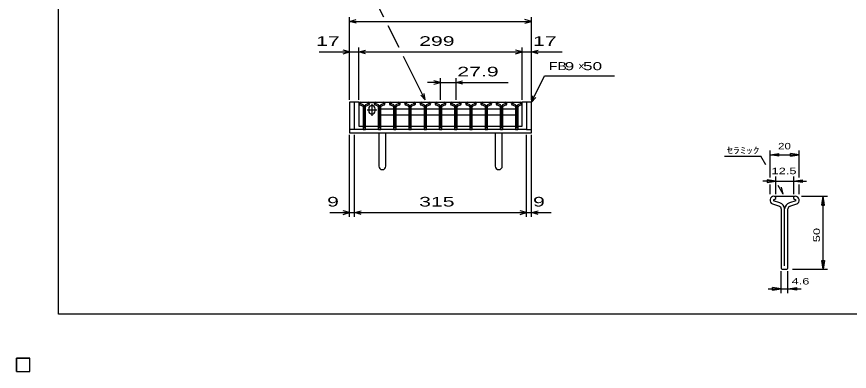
# Model space of a CAD drawing. Units: millimetres, scale not verified. Extents: x -1456 to 1389, y -1026 to 839.
# Drawn here: x -1456 to 68, y -1026 to -376 of the extents above; entities that cross this region are included whole.
import ezdxf
from ezdxf.enums import TextEntityAlignment as Align

# ---------------------------------------------------------------- set-up
doc = ezdxf.new("R2010")
doc.units = ezdxf.units.MM
doc.header["$LTSCALE"] = 8
for name, color, linetype, lineweight in [('0_2', 150, 'Continuous', 25), ('16', 3, 'Continuous', 25), ('19', 6, 'Continuous', 25), ('22', 2, 'Continuous', 25), ('32', 4, 'Continuous', 25)]:
    doc.layers.add(name, color=color, linetype=linetype, lineweight=lineweight)
doc.styles.add('ベクトル', font='')
doc.styles.get('ベクトル').set_extended_font_data('ベクトル')

msp = doc.modelspace()

# ---------------------------------------------------------------- linework, layer by layer
at = {"layer": '0_2'}
for p, q in [((-1379.2, -921.2), (-1379.2, 838.8)), ((1388.8, -921.2), (-1379.2, -921.2))]:
    msp.add_line(p, q, dxfattribs=at)
at = {"layer": '16'}
for p, q in [((-829.5, -532.7), (-530.5, -532.7)), ((-829.5, -532.7), (-829.5, -576.7)), ((-530.5, -576.7), (-530.5, -532.7)), ((-827.879, -537.879), (-823.009, -539.589)), ((-822.799, -537.228), (-827.119, -535.708)), ((-826.96, -535.013), (-825.52, -534.313)), ((-825.52, -534.313), (-825.52, -534.083)), ((-821.81, -541.292), (-821.81, -582.012)), ((-819.5, -580.41), (-819.5, -541.34)), ((-817.21, -582.012), (-817.21, -541.292)), ((-811.902, -535.708), (-816.222, -537.228)), ((-816.012, -539.589), (-811.142, -537.879)), ((-814.55, -546.7), (-796.55, -546.7)), ((-813.501, -534.083), (-813.501, -534.313)), ((-813.501, -534.313), (-812.061, -535.013)), ((-811.55, -544.7), (-811.55, -548.7)), ((-805.55, -535.7), (-805.55, -557.7)), ((-799.979, -537.879), (-795.109, -539.589)), ((-799.55, -548.7), (-799.55, -544.7)), ((-794.899, -537.228), (-799.219, -535.708)), ((-799.06, -535.013), (-797.62, -534.313)), ((-797.62, -534.313), (-797.62, -534.083)), ((-793.91, -541.292), (-793.91, -582.012)), ((-791.6, -580.41), (-791.6, -541.34)), ((-789.35, -545.7), (-788.35, -544.7)), ((-789.31, -582.012), (-789.31, -541.292)), ((-788.35, -544.7), (-766.95, -544.7)), ((-784.002, -535.708), (-788.322, -537.228)), ((-788.112, -539.589), (-783.242, -537.879)), ((-785.601, -534.083), (-785.601, -534.313)), ((-785.601, -534.313), (-784.161, -535.013)), ((-772.079, -537.879), (-767.209, -539.589)), ((-766.999, -537.228), (-771.319, -535.708)), ((-771.16, -535.013), (-769.72, -534.313)), ((-769.72, -534.313), (-769.72, -534.083)), ((-766.95, -544.7), (-765.95, -545.7)), ((-766.01, -541.292), (-766.01, -582.012)), ((-763.7, -580.41), (-763.7, -541.34)), ((-761.45, -545.7), (-760.45, -544.7)), ((-761.41, -582.012), (-761.41, -541.292)), ((-760.45, -544.7), (-739.05, -544.7)), ((-756.102, -535.708), (-760.422, -537.228)), ((-760.212, -539.589), (-755.342, -537.879)), ((-757.701, -534.083), (-757.701, -534.313)), ((-757.701, -534.313), (-756.261, -535.013)), ((-744.179, -537.879), (-739.309, -539.589)), ((-739.099, -537.228), (-743.419, -535.708)), ((-743.26, -535.013), (-741.82, -534.313)), ((-741.82, -534.313), (-741.82, -534.083)), ((-739.05, -544.7), (-738.05, -545.7)), ((-738.11, -541.292), (-738.11, -582.012)), ((-735.8, -580.41), (-735.8, -541.34)), ((-733.55, -545.7), (-732.55, -544.7)), ((-733.51, -582.012), (-733.51, -541.292)), ((-732.55, -544.7), (-711.15, -544.7)), ((-728.202, -535.708), (-732.522, -537.228)), ((-732.312, -539.589), (-727.442, -537.879)), ((-729.801, -534.083), (-729.801, -534.313)), ((-729.801, -534.313), (-728.361, -535.013)), ((-716.279, -537.879), (-711.409, -539.589)), ((-711.199, -537.228), (-715.519, -535.708)), ((-715.36, -535.013), (-713.92, -534.313)), ((-713.92, -534.313), (-713.92, -534.083)), ((-711.15, -544.7), (-710.15, -545.7)), ((-710.21, -541.292), (-710.21, -582.012)), ((-707.9, -580.41), (-707.9, -541.34)), ((-705.65, -545.7), (-704.65, -544.7)), ((-705.61, -582.012), (-705.61, -541.292)), ((-704.65, -544.7), (-683.25, -544.7)), ((-700.302, -535.708), (-704.622, -537.228)), ((-704.412, -539.589), (-699.542, -537.879)), ((-701.901, -534.083), (-701.901, -534.313)), ((-701.901, -534.313), (-700.461, -535.013)), ((-688.379, -537.879), (-683.509, -539.589)), ((-683.299, -537.228), (-687.619, -535.708)), ((-687.46, -535.013), (-686.02, -534.313)), ((-686.02, -534.313), (-686.02, -534.083)), ((-683.25, -544.7), (-682.25, -545.7)), ((-682.31, -541.292), (-682.31, -582.012)), ((-680, -580.41), (-680, -541.34)), ((-677.75, -545.7), (-676.75, -544.7)), ((-677.71, -582.012), (-677.71, -541.292)), ((-676.75, -544.7), (-655.35, -544.7)), ((-672.402, -535.708), (-676.722, -537.228)), ((-676.512, -539.589), (-671.642, -537.879)), ((-674.001, -534.083), (-674.001, -534.313)), ((-674.001, -534.313), (-672.561, -535.013)), ((-660.479, -537.879), (-655.609, -539.589)), ((-655.399, -537.228), (-659.719, -535.708)), ((-659.56, -535.013), (-658.12, -534.313)), ((-658.12, -534.313), (-658.12, -534.083)), ((-655.35, -544.7), (-654.35, -545.7)), ((-654.41, -541.292), (-654.41, -582.012)), ((-652.1, -580.41), (-652.1, -541.34)), ((-649.85, -545.7), (-648.85, -544.7)), ((-649.81, -582.012), (-649.81, -541.292)), ((-648.85, -544.7), (-627.45, -544.7)), ((-644.502, -535.708), (-648.822, -537.228)), ((-648.612, -539.589), (-643.742, -537.879)), ((-646.101, -534.083), (-646.101, -534.313)), ((-646.101, -534.313), (-644.661, -535.013)), ((-632.579, -537.879), (-627.709, -539.589)), ((-627.499, -537.228), (-631.819, -535.708)), ((-631.66, -535.013), (-630.22, -534.313)), ((-630.22, -534.313), (-630.22, -534.083)), ((-627.45, -544.7), (-626.45, -545.7)), ((-626.51, -541.292), (-626.51, -582.012)), ((-624.2, -580.41), (-624.2, -541.34)), ((-621.95, -545.7), (-620.95, -544.7)), ((-621.91, -582.012), (-621.91, -541.292)), ((-620.95, -544.7), (-599.55, -544.7)), ((-616.602, -535.708), (-620.922, -537.228)), ((-620.712, -539.589), (-615.842, -537.879)), ((-618.201, -534.083), (-618.201, -534.313)), ((-618.201, -534.313), (-616.761, -535.013)), ((-604.679, -537.879), (-599.809, -539.589)), ((-599.599, -537.228), (-603.919, -535.708)), ((-603.76, -535.013), (-602.32, -534.313)), ((-602.32, -534.313), (-602.32, -534.083)), ((-599.55, -544.7), (-598.55, -545.7)), ((-598.61, -541.292), (-598.61, -582.012)), ((-596.3, -580.41), (-596.3, -541.34)), ((-594.05, -545.7), (-593.05, -544.7)), ((-594.01, -582.012), (-594.01, -541.292)), ((-593.05, -544.7), (-571.65, -544.7)), ((-588.702, -535.708), (-593.022, -537.228)), ((-592.812, -539.589), (-587.942, -537.879)), ((-590.301, -534.083), (-590.301, -534.313)), ((-590.301, -534.313), (-588.861, -535.013)), ((-576.779, -537.879), (-571.909, -539.589)), ((-571.699, -537.228), (-576.019, -535.708)), ((-575.86, -535.013), (-574.42, -534.313)), ((-574.42, -534.313), (-574.42, -534.083)), ((-571.65, -544.7), (-570.65, -545.7)), ((-570.71, -541.292), (-570.71, -582.012)), ((-568.4, -580.41), (-568.4, -541.34)), ((-566.15, -545.7), (-565.15, -544.7)), ((-566.11, -582.012), (-566.11, -541.292)), ((-565.15, -544.7), (-543.75, -544.7)), ((-560.802, -535.708), (-565.122, -537.228)), ((-564.912, -539.589), (-560.042, -537.879)), ((-562.401, -534.083), (-562.401, -534.313)), ((-562.401, -534.313), (-560.961, -535.013)), ((-548.879, -537.879), (-544.009, -539.589)), ((-543.799, -537.228), (-548.119, -535.708)), ((-547.96, -535.013), (-546.52, -534.313)), ((-546.52, -534.313), (-546.52, -534.083)), ((-543.75, -544.7), (-542.75, -545.7)), ((-542.81, -541.292), (-542.81, -582.012)), ((-540.5, -580.41), (-540.5, -541.34)), ((-538.21, -582.012), (-538.21, -541.292)), ((-532.902, -535.708), (-537.222, -537.228)), ((-537.012, -539.589), (-532.142, -537.879)), ((-534.501, -534.083), (-534.501, -534.313)), ((-534.501, -534.313), (-533.061, -535.013)), ((-788.35, -556.7), (-789.35, -555.7)), ((-766.95, -556.7), (-788.35, -556.7)), ((-765.95, -555.7), (-766.95, -556.7)), ((-760.45, -556.7), (-761.45, -555.7)), ((-739.05, -556.7), (-760.45, -556.7)), ((-738.05, -555.7), (-739.05, -556.7)), ((-732.55, -556.7), (-733.55, -555.7)), ((-711.15, -556.7), (-732.55, -556.7)), ((-710.15, -555.7), (-711.15, -556.7)), ((-704.65, -556.7), (-705.65, -555.7)), ((-683.25, -556.7), (-704.65, -556.7)), ((-682.25, -555.7), (-683.25, -556.7)), ((-676.75, -556.7), (-677.75, -555.7)), ((-655.35, -556.7), (-676.75, -556.7)), ((-654.35, -555.7), (-655.35, -556.7)), ((-648.85, -556.7), (-649.85, -555.7)), ((-627.45, -556.7), (-648.85, -556.7)), ((-626.45, -555.7), (-627.45, -556.7)), ((-620.95, -556.7), (-621.95, -555.7)), ((-599.55, -556.7), (-620.95, -556.7)), ((-598.55, -555.7), (-599.55, -556.7)), ((-593.05, -556.7), (-594.05, -555.7)), ((-571.65, -556.7), (-593.05, -556.7)), ((-570.65, -555.7), (-571.65, -556.7)), ((-565.15, -556.7), (-566.15, -555.7)), ((-543.75, -556.7), (-565.15, -556.7)), ((-542.75, -555.7), (-543.75, -556.7)), ((-829.5, -576.7), (-821.8, -576.7)), ((-817.2, -576.7), (-793.9, -576.7)), ((-789.3, -576.7), (-766, -576.7)), ((-761.4, -576.7), (-738.1, -576.7)), ((-733.5, -576.7), (-710.2, -576.7)), ((-705.6, -576.7), (-682.3, -576.7)), ((-677.7, -576.7), (-654.4, -576.7)), ((-649.8, -576.7), (-626.5, -576.7)), ((-621.9, -576.7), (-598.6, -576.7)), ((-594, -576.7), (-570.7, -576.7)), ((-566.1, -576.7), (-542.8, -576.7)), ((-538.2, -576.7), (-530.5, -576.7)), ((-821.11, -582.712), (-817.91, -582.712)), ((-793.21, -582.712), (-790.01, -582.712)), ((-765.31, -582.712), (-762.11, -582.712)), ((-737.41, -582.712), (-734.21, -582.712)), ((-709.51, -582.712), (-706.31, -582.712)), ((-681.61, -582.712), (-678.41, -582.712)), ((-653.71, -582.712), (-650.51, -582.712)), ((-625.81, -582.712), (-622.61, -582.712)), ((-597.91, -582.712), (-594.71, -582.712)), ((-570.01, -582.712), (-566.81, -582.712)), ((-542.11, -582.712), (-538.91, -582.712)), ((-1456, -1002), (-1432, -1002)), ((-1456, -1026), (-1456, -1002)), ((-1456, -1002), (-1432, -1002)), ((-1456, -1026), (-1456, -1002)), ((-1456, -1002), (-1432, -1002)), ((-1456, -1026), (-1456, -1002)), ((-1456, -1002), (-1432, -1002)), ((-1456, -1026), (-1456, -1002)), ((-1456, -1002), (-1432, -1002)), ((-1456, -1026), (-1456, -1002)), ((-1432, -1026), (-1432, -1002)), ((-1432, -1026), (-1432, -1002)), ((-1432, -1026), (-1432, -1002)), ((-1432, -1026), (-1432, -1002)), ((-1432, -1026), (-1432, -1002)), ((-1456, -1026), (-1432, -1026)), ((-1456, -1026), (-1432, -1026)), ((-1456, -1026), (-1432, -1026)), ((-1456, -1026), (-1432, -1026)), ((-1456, -1026), (-1432, -1026))]:
    msp.add_line(p, q, dxfattribs=at)
for centre, radius, start, end in [((-826.81, -535.4), 2.7, 90.98, 246.68), ((-826.969, -534.146), 1.45, 2.5, 85.55), ((-812.052, -534.146), 1.45, 94.45, 177.5), ((-812.211, -535.4), 2.7, 293.32, 89.02002), ((-798.91, -535.4), 2.7, 90.98, 246.68), ((-799.069, -534.146), 1.45, 2.5, 85.55), ((-784.152, -534.146), 1.45, 94.45, 177.5), ((-784.311, -535.4), 2.7, 293.32, 89.02002), ((-771.01, -535.4), 2.7, 90.98, 246.68), ((-771.169, -534.146), 1.45, 2.5, 85.55), ((-756.252, -534.146), 1.45, 94.45, 177.5), ((-756.411, -535.4), 2.7, 293.32, 89.02002), ((-743.11, -535.4), 2.7, 90.98, 246.68), ((-743.269, -534.146), 1.45, 2.5, 85.55), ((-728.352, -534.146), 1.45, 94.45, 177.5), ((-728.511, -535.4), 2.7, 293.32, 89.02002), ((-715.21, -535.4), 2.7, 90.98, 246.68), ((-715.369, -534.146), 1.45, 2.5, 85.55), ((-700.452, -534.146), 1.45, 94.45, 177.5), ((-700.611, -535.4), 2.7, 293.32, 89.02002), ((-687.31, -535.4), 2.7, 90.98, 246.68), ((-687.469, -534.146), 1.45, 2.5, 85.55), ((-672.552, -534.146), 1.45, 94.45, 177.5), ((-672.711, -535.4), 2.7, 293.32, 89.02002), ((-659.41, -535.4), 2.7, 90.98, 246.68), ((-659.569, -534.146), 1.45, 2.5, 85.55), ((-644.652, -534.146), 1.45, 94.45, 177.5), ((-644.811, -535.4), 2.7, 293.32, 89.02002), ((-631.51, -535.4), 2.7, 90.98, 246.68), ((-631.669, -534.146), 1.45, 2.5, 85.55), ((-616.752, -534.146), 1.45, 94.45, 177.5), ((-616.911, -535.4), 2.7, 293.32, 89.02002), ((-603.61, -535.4), 2.7, 90.98, 246.68), ((-603.769, -534.146), 1.45, 2.5, 85.55), ((-588.852, -534.146), 1.45, 94.45, 177.5), ((-589.011, -535.4), 2.7, 293.32, 89.02002), ((-575.71, -535.4), 2.7, 90.98, 246.68), ((-575.869, -534.146), 1.45, 2.5, 85.55), ((-560.952, -534.146), 1.45, 94.45, 177.5), ((-561.111, -535.4), 2.7, 293.32, 89.02002), ((-547.81, -535.4), 2.7, 90.98, 246.68), ((-547.969, -534.146), 1.45, 2.5, 85.55), ((-533.052, -534.146), 1.45, 94.45, 177.5), ((-533.211, -535.4), 2.7, 293.32, 89.02002), ((-826.795, -535.416), 0.44, 111.91, 222.33), ((-823.609, -541.289), 1.8, 0, 70.58), ((-824.09, -541.643), 4.6, 3.78, 73.7), ((-814.931, -541.643), 4.6, 106.3, 176.22), ((-815.412, -541.289), 1.8, 109.42, 180), ((-812.226, -535.416), 0.44, 317.67, 68.08999), ((-805.55, -544.7), 6, 0, 180), ((-805.55, -548.7), 6, 180, 0), ((-798.895, -535.416), 0.44, 111.91, 222.33), ((-795.709, -541.289), 1.8, 0, 70.58), ((-796.19, -541.643), 4.6, 3.78, 73.7), ((-787.031, -541.643), 4.6, 106.3, 176.22), ((-787.512, -541.289), 1.8, 109.42, 180), ((-784.326, -535.416), 0.44, 317.67, 68.08999), ((-770.995, -535.416), 0.44, 111.91, 222.33), ((-767.809, -541.289), 1.8, 0, 70.58), ((-768.29, -541.643), 4.6, 3.78, 73.7), ((-759.131, -541.643), 4.6, 106.3, 176.22), ((-759.612, -541.289), 1.8, 109.42, 180), ((-756.426, -535.416), 0.44, 317.67, 68.08999), ((-743.095, -535.416), 0.44, 111.91, 222.33), ((-739.909, -541.289), 1.8, 0, 70.58), ((-740.39, -541.643), 4.6, 3.78, 73.7), ((-731.231, -541.643), 4.6, 106.3, 176.22), ((-731.712, -541.289), 1.8, 109.42, 180), ((-728.526, -535.416), 0.44, 317.67, 68.08999), ((-715.195, -535.416), 0.44, 111.91, 222.33), ((-712.009, -541.289), 1.8, 0, 70.58), ((-712.49, -541.643), 4.6, 3.78, 73.7), ((-703.331, -541.643), 4.6, 106.3, 176.22), ((-703.812, -541.289), 1.8, 109.42, 180), ((-700.626, -535.416), 0.44, 317.67, 68.08999), ((-687.295, -535.416), 0.44, 111.91, 222.33), ((-684.109, -541.289), 1.8, 0, 70.58), ((-684.59, -541.643), 4.6, 3.78, 73.7), ((-675.431, -541.643), 4.6, 106.3, 176.22), ((-675.912, -541.289), 1.8, 109.42, 180), ((-672.726, -535.416), 0.44, 317.67, 68.08999), ((-659.395, -535.416), 0.44, 111.91, 222.33), ((-656.209, -541.289), 1.8, 0, 70.58), ((-656.69, -541.643), 4.6, 3.78, 73.7), ((-647.531, -541.643), 4.6, 106.3, 176.22), ((-648.012, -541.289), 1.8, 109.42, 180), ((-644.826, -535.416), 0.44, 317.67, 68.08999), ((-631.495, -535.416), 0.44, 111.91, 222.33), ((-628.309, -541.289), 1.8, 0, 70.58), ((-628.79, -541.643), 4.6, 3.78, 73.7), ((-619.631, -541.643), 4.6, 106.3, 176.22), ((-620.112, -541.289), 1.8, 109.42, 180), ((-616.926, -535.416), 0.44, 317.67, 68.08999), ((-603.595, -535.416), 0.44, 111.91, 222.33), ((-600.409, -541.289), 1.8, 0, 70.58), ((-600.89, -541.643), 4.6, 3.78, 73.7), ((-591.731, -541.643), 4.6, 106.3, 176.22), ((-592.212, -541.289), 1.8, 109.42, 180), ((-589.026, -535.416), 0.44, 317.67, 68.08999), ((-575.695, -535.416), 0.44, 111.91, 222.33), ((-572.509, -541.289), 1.8, 0, 70.58), ((-572.99, -541.643), 4.6, 3.78, 73.7), ((-563.831, -541.643), 4.6, 106.3, 176.22), ((-564.312, -541.289), 1.8, 109.42, 180), ((-561.126, -535.416), 0.44, 317.67, 68.08999), ((-547.795, -535.416), 0.44, 111.91, 222.33), ((-544.609, -541.289), 1.8, 0, 70.58), ((-545.09, -541.643), 4.6, 3.78, 73.7), ((-535.931, -541.643), 4.6, 106.3, 176.22), ((-536.412, -541.289), 1.8, 109.42, 180), ((-533.226, -535.416), 0.44, 317.67, 68.08999), ((-821.11, -582.012), 0.7, 180, 270), ((-817.91, -582.012), 0.7, 270, 0), ((-793.21, -582.012), 0.7, 180, 270), ((-790.01, -582.012), 0.7, 270, 0), ((-765.31, -582.012), 0.7, 180, 270), ((-762.11, -582.012), 0.7, 270, 0), ((-737.41, -582.012), 0.7, 180, 270), ((-734.21, -582.012), 0.7, 270, 0), ((-709.51, -582.012), 0.7, 180, 270), ((-706.31, -582.012), 0.7, 270, 0), ((-681.61, -582.012), 0.7, 180, 270), ((-678.41, -582.012), 0.7, 270, 0), ((-653.71, -582.012), 0.7, 180, 270), ((-650.51, -582.012), 0.7, 270, 0), ((-625.81, -582.012), 0.7, 180, 270), ((-622.61, -582.012), 0.7, 270, 0), ((-597.91, -582.012), 0.7, 180, 270), ((-594.71, -582.012), 0.7, 270, 0), ((-570.01, -582.012), 0.7, 180, 270), ((-566.81, -582.012), 0.7, 270, 0), ((-542.11, -582.012), 0.7, 180, 270), ((-538.91, -582.012), 0.7, 270, 0)]:
    msp.add_arc(centre, radius, start, end, dxfattribs=at)
at = {"layer": '19'}
for p, q in [((-829.5, -532.7), (-846.5, -532.7)), ((-846.5, -532.7), (-846.5, -588.7)), ((-837.5, -582.7), (-837.5, -532.7)), ((-513.5, -532.7), (-530.5, -532.7)), ((-522.5, -532.7), (-522.5, -582.7)), ((-513.5, -588.7), (-513.5, -532.7)), ((-837.5, -582.7), (-846.5, -582.7)), ((-846.5, -588.7), (-513.5, -588.7)), ((-522.5, -582.7), (-837.5, -582.7)), ((-793, -588.7), (-793, -649.81)), ((-780, -649.81), (-780, -588.7)), ((-580, -588.7), (-580, -649.81)), ((-567, -649.81), (-567, -588.7)), ((-522.5, -582.7), (-513.5, -582.7))]:
    msp.add_line(p, q, dxfattribs=at)
for centre in [(-786.5, -649.81), (-573.5, -649.81)]:
    msp.add_arc(centre, 6.5, 180, 0, dxfattribs=at)
at = {"layer": '22', "color": 4}
for p, q in [((-783.9, -376.7), (-803.9, -336.7)), ((-846.5, -528.7), (-846.5, -376.7)), ((-513.5, -528.7), (-513.5, -376.7)), ((-846.5, -384.7), (-834.5, -381.5)), ((-834.5, -387.9), (-846.5, -384.7)), ((-846.5, -384.7), (-513.5, -384.7)), ((-755.9, -432.7), (-775.9, -392.7)), ((-513.5, -384.7), (-525.5, -381.5)), ((-525.5, -387.9), (-513.5, -384.7)), ((-902.5, -440.7), (-846.5, -440.7)), ((-846.5, -440.7), (-858.5, -437.5)), ((-858.5, -443.9), (-846.5, -440.7)), ((-846.5, -528.7), (-846.5, -432.7)), ((-846.5, -440.7), (-829.5, -440.7)), ((-829.5, -528.7), (-829.5, -432.7)), ((-829.5, -440.7), (-817.5, -437.5)), ((-817.5, -443.9), (-829.5, -440.7)), ((-829.5, -440.7), (-530.5, -440.7)), ((-530.5, -440.7), (-542.5, -437.5)), ((-542.5, -443.9), (-530.5, -440.7)), ((-530.5, -528.7), (-530.5, -432.7)), ((-530.5, -440.7), (-513.5, -440.7)), ((-513.5, -528.7), (-513.5, -432.7)), ((-513.5, -440.7), (-501.5, -437.5)), ((-501.5, -443.9), (-513.5, -440.7)), ((-513.5, -440.7), (-457.5, -440.7)), ((-707.9, -528.7), (-747.9, -448.7)), ((-513.5, -532.7), (-489.5, -484.7)), ((-489.5, -484.7), (-361.5, -484.7)), ((-680, -496.7), (-704, -496.7)), ((-680, -496.7), (-692, -493.5)), ((-692, -499.9), (-680, -496.7)), ((-680, -528.7), (-680, -488.7)), ((-680, -496.7), (-652.1, -496.7)), ((-652.1, -488.7), (-652.1, -528.7)), ((-652.1, -496.7), (-640.1, -493.5)), ((-640.1, -499.9), (-652.1, -496.7)), ((-652.1, -496.7), (-556.1, -496.7)), ((-707.9, -528.7), (-710.3, -517.02)), ((-707.9, -528.7), (-715.9, -519.9)), ((-513.5, -532.7), (-511.1, -521.02)), ((-513.5, -532.7), (-505.5, -523.9)), ((-846.5, -743.1), (-846.5, -592.7)), ((-837.5, -743.1), (-837.5, -592.7)), ((-522.5, -743.1), (-522.5, -592.7)), ((-513.5, -743.1), (-513.5, -592.7)), ((-882.5, -735.1), (-846.5, -735.1)), ((-846.5, -735.1), (-858.5, -731.9)), ((-858.5, -738.3), (-846.5, -735.1)), ((-846.5, -735.1), (-837.5, -735.1)), ((-837.5, -735.1), (-825.5, -731.9)), ((-825.5, -738.3), (-837.5, -735.1)), ((-837.5, -735.1), (-522.5, -735.1)), ((-522.5, -735.1), (-534.5, -731.9)), ((-534.5, -738.3), (-522.5, -735.1)), ((-522.5, -735.1), (-513.5, -735.1)), ((-513.5, -735.1), (-501.5, -731.9)), ((-501.5, -738.3), (-513.5, -735.1)), ((-513.5, -735.1), (-477.5, -735.1))]:
    msp.add_line(p, q, dxfattribs=at)
at = {"layer": '22'}
for p, q in [((-1432, -1002), (-1456, -1002)), ((-1456, -1002), (-1456, -1026)), ((-1432, -1002), (-1456, -1002)), ((-1456, -1002), (-1456, -1026)), ((-1432, -1002), (-1456, -1002)), ((-1456, -1002), (-1456, -1026)), ((-1432, -1026), (-1432, -1002)), ((-1432, -1026), (-1432, -1002)), ((-1432, -1026), (-1432, -1002)), ((-1456, -1026), (-1432, -1026)), ((-1456, -1026), (-1432, -1026)), ((-1456, -1026), (-1432, -1026))]:
    msp.add_line(p, q, dxfattribs=at)
at = {"layer": '32'}
for p, q in [((-76.8, -670.8), (-76.8, -621.2)), ((-23.467, -670.8), (-23.467, -621.2)), ((-160.267, -631.6), (-93.6, -631.6)), ((-84.267, -647.6), (-93.6, -631.6)), ((-76.8, -629.2), (-60.8, -626.8)), ((-60.8, -631.6), (-76.8, -629.2)), ((-76.8, -629.2), (-23.467, -629.2)), ((-60.8, -631.6), (-60.8, -626.8)), ((-23.467, -629.2), (-39.467, -626.8)), ((-39.467, -631.6), (-39.467, -626.8)), ((-39.467, -631.6), (-23.467, -629.2)), ((-66.133, -701.2), (-66.133, -669.2)), ((-34.133, -669.2), (-34.133, -701.2)), ((-66.133, -677.2), (-90.133, -677.2)), ((-66.133, -677.2), (-82.133, -674.8)), ((-82.133, -674.8), (-82.133, -679.6)), ((-82.133, -679.6), (-66.133, -677.2)), ((-76.8, -701.2), (-76.8, -683.6)), ((-66.133, -677.2), (-34.133, -677.2)), ((-52.8, -701.2), (-62.133, -685.2)), ((-34.133, -677.2), (-18.133, -674.8)), ((-18.133, -679.6), (-34.133, -677.2)), ((-34.133, -677.2), (-10.133, -677.2)), ((-23.467, -701.2), (-23.467, -683.6)), ((-18.133, -674.8), (-18.133, -679.6)), ((-52.8, -701.2), (-55.733, -688.667)), ((-58.93, -717.275), (-70.45, -713.222)), ((-70.027, -711.367), (-66.187, -709.5)), ((-68.56, -705.2), (-31.093, -705.2)), ((-66.187, -709.5), (-66.187, -708.887)), ((-29.871, -713.222), (-41.391, -717.275)), ((-34.135, -708.887), (-34.135, -709.5)), ((-34.135, -709.5), (-30.295, -711.367)), ((-19.467, -705.2), (28.533, -705.2)), ((18.133, -721.2), (20.533, -705.2)), ((22.933, -721.2), (20.533, -705.2)), ((20.533, -838.534), (20.533, -705.2)), ((-72.477, -719.012), (-59.49, -723.572)), ((-56.294, -728.111), (-56.294, -836.698)), ((-50.133, -832.427), (-50.133, -728.24)), ((-44.027, -836.698), (-44.027, -728.111)), ((-40.832, -723.572), (-27.845, -719.012)), ((18.133, -721.2), (22.933, -721.2)), ((20.533, -838.534), (18.133, -822.534)), ((18.133, -822.534), (22.933, -822.534)), ((22.933, -822.534), (20.533, -838.534)), ((-56.267, -882.534), (-56.267, -842.534)), ((-54.427, -838.565), (-45.894, -838.565)), ((-44, -882.534), (-44, -842.534)), ((-35.467, -838.534), (28.533, -838.534)), ((-80.267, -874.534), (-56.267, -874.534)), ((-56.267, -874.534), (-72.267, -872.134)), ((-72.267, -876.934), (-72.267, -872.134)), ((-72.267, -876.934), (-56.267, -874.534)), ((-56.267, -874.534), (-44, -874.534)), ((-44, -874.534), (-28, -872.134)), ((-28, -876.934), (-44, -874.534)), ((-44, -874.534), (-20, -874.534)), ((-28, -876.934), (-28, -872.134))]:
    msp.add_line(p, q, dxfattribs=at)
for centre, radius, start, end in [((-69.627, -712.4), 7.2, 90.98, 246.68), ((-69.586, -712.444), 1.173, 111.91, 222.33), ((-70.05, -709.056), 3.867, 2.5, 85.55), ((-30.272, -709.056), 3.867, 94.45, 177.5), ((-30.695, -712.4), 7.2, 293.32, 89.02002), ((-30.736, -712.444), 1.173, 317.67, 68.08999), ((-61.09, -728.105), 4.8, 0, 70.58), ((-62.373, -729.049), 12.267, 3.78, 73.7), ((-37.948, -729.049), 12.267, 106.3, 176.22), ((-39.232, -728.105), 4.8, 109.42, 180), ((-54.427, -836.698), 1.867, 180, 270), ((-45.894, -836.698), 1.867, 270, 0)]:
    msp.add_arc(centre, radius, start, end, dxfattribs=at)

# ---------------------------------------------------------------- texts
at = {"layer": '22', "style": 'ベクトル'}
for s, height, width, p in [(' 17 ', 17.6, 1.65, (-918.5, -420.7)), (' 299 ', 17.6, 1.65, (-730, -420.7)), (' 17 ', 17.6, 1.65, (-521.5, -420.7)), (' 27.9 ', 17.6, 1.65, (-660.1, -476.7)), ('FB', 14.66, 1.3, (-481.5, -466.7)), (' 9 ', 14.66, 1.6, (-461.5, -466.7)), (' 50 ', 14.66, 1.6, (-427.9, -466.7)), (' 9 ', 17.6, 1.65, (-898.5, -715.1)), (' 315 ', 17.6, 1.65, (-730, -715.1)), (' 9 ', 17.6, 1.65, (-521.5, -715.1))]:
    msp.add_text(s, height=height, dxfattribs=dict(at, width=width)).set_placement(p, align=Align.MIDDLE_LEFT)
msp.add_text('×', height=14.66, dxfattribs=at).set_placement((-427.9, -466.7), align=Align.MIDDLE_LEFT)
at = {"layer": '32', "color": 2, "style": 'ベクトル'}
for s, width, p in [('20', 1.35, (-62.133, -613.2)), ('ｾﾗﾐｯｸ', 1.5, (-156.267, -621.2)), ('12.5', 1.5, (-74.133, -658.8)), (' 4.6 ', 1.5, (-44, -860.934))]:
    msp.add_text(s, height=11.73, dxfattribs=dict(at, width=width)).set_placement(p, align=Align.MIDDLE_LEFT)
at = {"layer": '32', "color": 2, "style": 'ベクトル', "width": 1.5}
msp.add_text(' 50 ', height=11.73, rotation=90, dxfattribs=at).set_placement((8.533, -795.867), align=Align.MIDDLE_LEFT)

doc.saveas('drawing.dxf')
